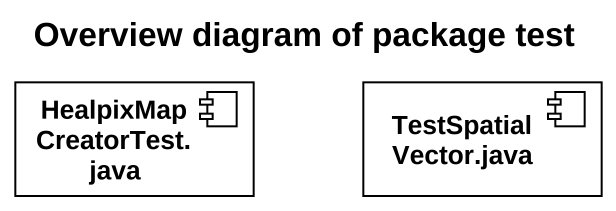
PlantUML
@startuml
title Overview diagram of package test
component "HealpixMapCreatorTest.java" as HealpixMapCreatorTest_java
component "TestSpatialVector.java" as TestSpatialVector_java
@enduml
